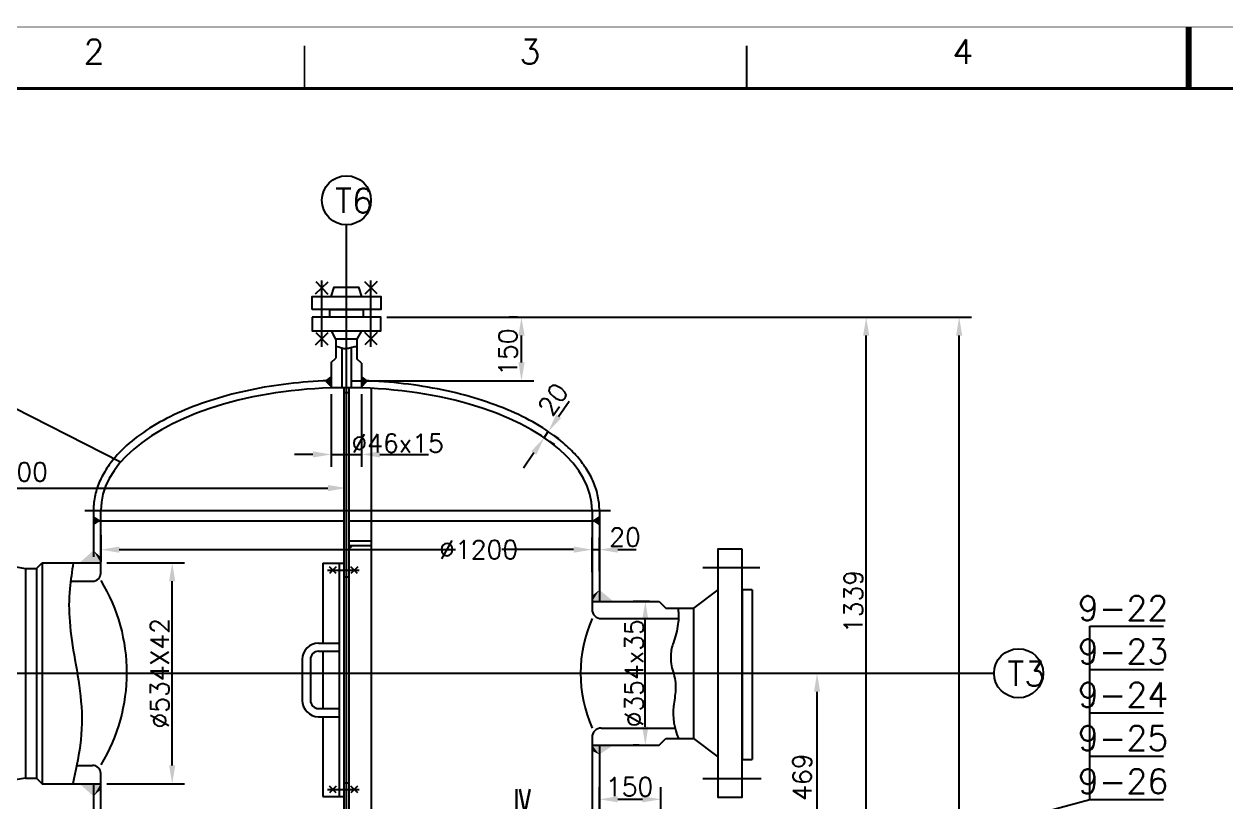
# Model space of a CAD drawing. Extents: x 49444 to 186345, y 41039 to 59803.
# Drawn here: x 51055 to 53991, y 57902 to 59803 of the extents above; entities that cross this region are included whole.
import ezdxf
from ezdxf.enums import TextEntityAlignment as Align

# ---------------------------------------------------------------- set-up
doc = ezdxf.new("R2010")
doc.units = 0
doc.header["$LTSCALE"] = 60
doc.header["$MEASUREMENT"] = 0
doc.header["$PDMODE"] = 3
doc.header["$PDSIZE"] = 0.001
doc.layers.get('0').update_dxf_attribs({"linetype": 'CONTINUOUS'})
doc.layers.get('DEFPOINTS').update_dxf_attribs({"linetype": 'CONTINUOUS'})
doc.styles.get("Standard").update_dxf_attribs({"font": 'txt.shx', "bigfont": 'hztxt.shx'})
doc.dimstyles.new('STANDARD$0', dxfattribs={"dimtxt": 3, "dimasz": 3, "dimexe": 2, "dimexo": 1, "dimgap": 0.5, "dimtad": 1, "dimdec": 0, "dimzin": 0, "dimdsep": 46, "dimtxsty": 'Standard', "dimcen": 1, "dimclrd": 256, "dimclre": 256, "dimclrt": 256, "dimadec": 0, "dimazin": 0, "dimtfac": 1.5, "dimtdec": 3, "dimtix": 1, "dimtmove": 0, "dimatfit": 2, "dimfxl": 0, "dimtolj": 1, "dimarcsym": 0})

# ---------------------------------------------------------------- blocks, each defined once
blk = doc.blocks.new('*D340')
at = {"lineweight": -2}
for p, q in [((50220.7, 58027.8), (50220.7, 58698.8)), ((51842.2, 58683.8), (51842.2, 58698.8)), ((50265.7, 58668.8), (51797.2, 58668.8))]:
    blk.add_line(p, q, dxfattribs=at)
for points in [[(50265.7, 58676.3), (50265.7, 58661.3), (50220.7, 58668.8)], [(51797.2, 58676.3), (51797.2, 58661.3), (51842.2, 58668.8)]]:
    blk.add_solid(points)
at = {"layer": 'DEFPOINTS', "color": 0}
for p in [(51842.2, 58668.8), (51842.2, 58668.8), (50220.7, 58012.8)]:
    blk.add_point(p, dxfattribs=at)
at = {"insert": (51035.8, 58708.3), "char_height": 45, "attachment_point": 5}
blk.add_mtext('\\A1;1800', dxfattribs=at)
blk = doc.blocks.new('*D339')
at = {"lineweight": -2}
for p, q in [((51257.2, 58485.9), (51446.6, 58485.9)), ((51416.6, 57991.1), (51416.6, 58440.9)), ((51257.2, 57946.1), (51446.6, 57946.1))]:
    blk.add_line(p, q, dxfattribs=at)
for points in [[(51409.1, 58440.9), (51424.1, 58440.9), (51416.6, 58485.9)], [(51409.1, 57991.1), (51424.1, 57991.1), (51416.6, 57946.1)]]:
    blk.add_solid(points)
at = {"layer": 'DEFPOINTS', "color": 0}
for p in [(51242.2, 58485.9), (51416.6, 58485.9), (51242.2, 57946.1)]:
    blk.add_point(p, dxfattribs=at)
at = {"insert": (51386.1, 58216.1), "char_height": 45, "attachment_point": 5, "rotation": 90}
blk.add_mtext('\\A1;%%c534X42', dxfattribs=at)
blk = doc.blocks.new('*D400')
at = {"lineweight": -2}
for p, q in [((52360.7, 58844.1), (52386, 58881.4)), ((52325.3, 58792), (52335.4, 58806.9)), ((52337.7, 58783.6), (52350.2, 58775.2)), ((52347.9, 58798.5), (52360.3, 58790.1)), ((52300.1, 58754.8), (52274.8, 58717.6))]:
    blk.add_line(p, q, dxfattribs=at)
for points in [[(52354.5, 58848.4), (52366.9, 58839.9), (52335.4, 58806.9)], [(52293.9, 58759), (52306.3, 58750.6), (52325.3, 58792)]]:
    blk.add_solid(points)
at = {"layer": 'DEFPOINTS', "color": 0}
for p in [(52325.3, 58792), (52335.4, 58806.9), (52335.4, 58806.9)]:
    blk.add_point(p, dxfattribs=at)
at = {"insert": (52347.2, 58885.8), "char_height": 45, "attachment_point": 5, "rotation": 55.8321}
blk.add_mtext('\\A1;20', dxfattribs=at)
blk = doc.blocks.new('*D396')
at = {"lineweight": -2}
for p, q in [((51242.2, 58553.3), (51242.2, 58488.3)), ((51287.2, 58518.3), (52108.7, 58518.3)), ((52397.3, 58518.3), (52221.9, 58518.3)), ((52442.3, 58532.5), (52442.3, 58488.3))]:
    blk.add_line(p, q, dxfattribs=at)
for points in [[(51287.2, 58525.8), (51287.2, 58510.8), (51242.2, 58518.3)], [(52397.3, 58525.8), (52397.3, 58510.8), (52442.3, 58518.3)]]:
    blk.add_solid(points)
at = {"layer": 'DEFPOINTS', "color": 0}
for p in [(51242.2, 58568.3), (52442.3, 58547.5), (52442.3, 58518.3)]:
    blk.add_point(p, dxfattribs=at)
at = {"insert": (52165.3, 58518.3), "char_height": 45, "attachment_point": 5}
blk.add_mtext('\\A1;%%c1200', dxfattribs=at)
blk = doc.blocks.new('*D399')
at = {"lineweight": -2}
for p, q in [((52442.2, 58463.3), (52442.2, 58548.3)), ((52460.2, 58466.1), (52460.2, 58548.3)), ((52397.2, 58518.3), (52352.2, 58518.3)), ((52442.2, 58518.3), (52460.2, 58518.3)), ((52505.2, 58518.3), (52550.2, 58518.3))]:
    blk.add_line(p, q, dxfattribs=at)
for points in [[(52397.2, 58525.8), (52397.2, 58510.8), (52442.2, 58518.3)], [(52505.2, 58525.8), (52505.2, 58510.8), (52460.2, 58518.3)]]:
    blk.add_solid(points)
at = {"layer": 'DEFPOINTS', "color": 0}
for p in [(52460.2, 58518.3), (52442.2, 58448.3), (52460.2, 58451.1)]:
    blk.add_point(p, dxfattribs=at)
at = {"insert": (52522.7, 58548.9), "char_height": 45, "attachment_point": 5}
blk.add_mtext('\\A1;20', dxfattribs=at)
blk = doc.blocks.new('*D398')
at = {"lineweight": -2}
for p, q in [((51805.3, 58898.5), (51805.3, 58721)), ((51879.1, 58898.5), (51879.1, 58721)), ((51760.3, 58751), (51715.3, 58751)), ((51805.3, 58751), (51879.1, 58751)), ((51924.1, 58751), (51969.1, 58751))]:
    blk.add_line(p, q, dxfattribs=at)
for points in [[(51760.3, 58758.5), (51760.3, 58743.5), (51805.3, 58751)], [(51924.1, 58758.5), (51924.1, 58743.5), (51879.1, 58751)]]:
    blk.add_solid(points)
at = {"layer": 'DEFPOINTS', "color": 0}
for p in [(51805.3, 58913.5), (51879.1, 58913.5), (51879.1, 58751)]:
    blk.add_point(p, dxfattribs=at)
at = {"insert": (51967.3, 58778.4), "char_height": 45, "attachment_point": 5}
blk.add_mtext('\\A1;%%c46x15', dxfattribs=at)
blk = doc.blocks.new('*D338')
at = {"lineweight": -2}
for p, q in [((52582.7, 58391.9), (52542.4, 58391.9)), ((52572.4, 58085.3), (52572.4, 58346.9)), ((52557.4, 58040.3), (52542.4, 58040.3))]:
    blk.add_line(p, q, dxfattribs=at)
for points in [[(52564.9, 58346.9), (52579.9, 58346.9), (52572.4, 58391.9)], [(52564.9, 58085.3), (52579.9, 58085.3), (52572.4, 58040.3)]]:
    blk.add_solid(points)
at = {"layer": 'DEFPOINTS', "color": 0}
for p in [(52572.4, 58391.9), (52597.7, 58391.9), (52572.4, 58040.3)]:
    blk.add_point(p, dxfattribs=at)
at = {"insert": (52545, 58216.1), "char_height": 45, "attachment_point": 5, "rotation": 90}
blk.add_mtext('\\A1;%%c354x35', dxfattribs=at)
blk = doc.blocks.new('*D388')
at = {"lineweight": -2}
for p, q in [((52899.4, 58216.1), (53021.9, 58216.1)), ((52991.9, 57784.1), (52991.9, 58171.1)), ((52457.2, 57739.1), (53021.9, 57739.1))]:
    blk.add_line(p, q, dxfattribs=at)
for points in [[(52984.4, 58171.1), (52999.4, 58171.1), (52991.9, 58216.1)], [(52984.4, 57784.1), (52999.4, 57784.1), (52991.9, 57739.1)]]:
    blk.add_solid(points)
at = {"layer": 'DEFPOINTS', "color": 0}
for p in [(52884.4, 58216.1), (52991.9, 58216.1), (52442.2, 57739.1)]:
    blk.add_point(p, dxfattribs=at)
at = {"insert": (52955.5, 57962.4), "char_height": 45, "attachment_point": 5, "rotation": 90}
blk.add_mtext('\\A1;469', dxfattribs=at)
blk = doc.blocks.new('*D337')
at = {"lineweight": -2}
for p, q in [((51941.2, 59086.6), (53369.1, 59086.6)), ((53339.1, 52216), (53339.1, 59041.6)), ((52541.4, 52171), (53369.1, 52171))]:
    blk.add_line(p, q, dxfattribs=at)
for points in [[(53331.6, 59041.6), (53346.6, 59041.6), (53339.1, 59086.6)], [(53331.6, 52216), (53346.6, 52216), (53339.1, 52171)]]:
    blk.add_solid(points)
at = {"layer": 'DEFPOINTS', "color": 0}
for p in [(51926.2, 59086.6), (53339.1, 59086.6), (52526.4, 52171)]:
    blk.add_point(p, dxfattribs=at)
at = {"insert": (53292.1, 55572.8), "char_height": 45, "attachment_point": 5, "rotation": 90}
blk.add_mtext('\\A1;6914', dxfattribs=at)
blk = doc.blocks.new('*D336')
at = {"lineweight": -2}
for p, q in [((53113.5, 59086.6), (53142, 59086.6)), ((53112, 57784.1), (53112, 59041.6)), ((52447.9, 57739.1), (53142, 57739.1))]:
    blk.add_line(p, q, dxfattribs=at)
for points in [[(53104.5, 59041.6), (53119.5, 59041.6), (53112, 59086.6)], [(53104.5, 57784.1), (53119.5, 57784.1), (53112, 57739.1)]]:
    blk.add_solid(points)
at = {"layer": 'DEFPOINTS', "color": 0}
for p in [(53098.5, 59086.6), (53112, 59086.6), (52432.9, 57739.1)]:
    blk.add_point(p, dxfattribs=at)
at = {"insert": (53080.8, 58391.4), "char_height": 45, "attachment_point": 5, "rotation": 90}
blk.add_mtext('\\A1;1339', dxfattribs=at)
blk = doc.blocks.new('*D397')
at = {"lineweight": -2}
for p, q in [((52260.1, 59086.6), (52239.9, 59086.6)), ((52269.9, 58975.8), (52269.9, 59041.6)), ((51857.2, 58930.8), (52299.9, 58930.8))]:
    blk.add_line(p, q, dxfattribs=at)
for points in [[(52262.4, 59041.6), (52277.4, 59041.6), (52269.9, 59086.6)], [(52262.4, 58975.8), (52277.4, 58975.8), (52269.9, 58930.8)]]:
    blk.add_solid(points)
at = {"layer": 'DEFPOINTS', "color": 0}
for p in [(52269.9, 59086.6), (52275.1, 59086.6), (51842.2, 58930.8)]:
    blk.add_point(p, dxfattribs=at)
at = {"insert": (52236.9, 59001.2), "char_height": 45, "attachment_point": 5, "rotation": 90}
blk.add_mtext('\\A1;150', dxfattribs=at)
blk = doc.blocks.new('*D386')
at = {"lineweight": -2}
for p, q in [((52460.2, 57804), (52460.2, 57938.1)), ((52610.2, 57738), (52610.2, 57938.1)), ((52505.2, 57908.1), (52565.2, 57908.1))]:
    blk.add_line(p, q, dxfattribs=at)
for points in [[(52505.2, 57915.6), (52505.2, 57900.6), (52460.2, 57908.1)], [(52565.2, 57915.6), (52565.2, 57900.6), (52610.2, 57908.1)]]:
    blk.add_solid(points)
at = {"layer": 'DEFPOINTS', "color": 0}
for p in [(52610.2, 57908.1), (52460.2, 57789), (52610.2, 57723)]:
    blk.add_point(p, dxfattribs=at)
at = {"insert": (52534, 57938.5), "char_height": 45, "attachment_point": 5}
blk.add_mtext('\\A1;150', dxfattribs=at)

msp = doc.modelspace()

# ---------------------------------------------------------------- linework, layer by layer
for p, q in [((51842.248547, 58589.093849), (51842.248547, 59312.124412)), ((51290.354296, 58731.793387), (50507.586764, 59131.496607)), ((51836.248557, 58914.078849), (51836.248557, 58589.093849)), ((51836.248557, 58902.113671), (51848.248557, 58902.113671)), ((51848.248557, 58914.078849), (51848.248557, 58589.093849)), ((51902.751181, 58912.564715), (51902.751181, 57739.093849)), ((51969.096926, 58750.99818), (52042.334076, 58750.99818)), ((51203.184966, 58614.093849), (52487.698157, 58614.093849)), ((51224.248557, 58614.093849), (51224.248557, 58500.593849)), ((51242.248547, 58461.093847), (51242.248557, 58614.093849)), ((52442.248557, 58614.093849), (52442.248557, 58372.389757)), ((52460.248557, 58614.093849), (52460.248557, 58391.889757)), ((51224.248557, 58589.093849), (51836.248557, 58589.093849)), ((51836.248557, 58589.093849), (51836.248557, 58463.415387)), ((51842.248547, 58463.415387), (51842.248547, 58589.093849)), ((51848.248557, 58589.093849), (51848.248557, 58461.622538)), ((51848.248557, 58589.093849), (52460.248557, 58589.093849)), ((51848.248547, 58539.489785), (51902.751181, 58539.489785)), ((51848.248547, 58528.762187), (51902.751181, 58528.762187)), ((51058.248557, 58472.093849), (51085.030789, 58472.093849)), ((51085.030789, 58472.093849), (51099.062369, 58486.093849)), ((51085.030789, 58472.093849), (51085.030789, 57960.093849)), ((51099.062369, 58486.093849), (51099.062369, 57946.093849)), ((51099.062369, 58486.093849), (51242.248549, 58486.093849)), ((51784.248547, 58484.961091), (51784.248547, 58289.970719)), ((51784.248547, 58484.961091), (51836.248547, 58484.961091)), ((51796.387421, 58467.930348), (51873.716441, 58467.930348)), ((51824.248547, 58484.961091), (51824.248547, 57914.980032)), ((51836.248557, 58475.273547), (51836.248557, 57910.954566)), ((51842.248547, 57910.954566), (51842.248547, 58475.273547)), ((51848.248557, 58475.273547), (51848.248557, 57910.954566)), ((51168.580512, 58441.093849), (51222.248547, 58441.093849)), ((51836.248547, 58451.627758), (51848.248547, 58451.627758)), ((53658.550525, 57907.985331), (53658.550525, 58331.237194)), ((53658.550525, 58331.237194), (53838.550525, 58331.237194)), ((51774.248547, 58289.970719), (51824.248547, 58289.970719)), ((51774.248547, 58269.970719), (51824.248547, 58269.970719)), ((51784.248547, 58269.970719), (51784.248547, 58129.970719)), ((51734.248547, 58249.970719), (51734.248547, 58149.970719)), ((51754.248547, 58249.970719), (51754.248547, 58149.970719)), ((53658.550525, 58225.424228), (53838.550525, 58225.424228)), ((50424.030047, 58216.093849), (53424.308927, 58216.093849)), ((51774.248547, 58129.970719), (51824.248547, 58129.970719)), ((51774.248547, 58109.970719), (51824.248547, 58109.970719)), ((51784.248547, 58109.970719), (51784.248547, 57914.980032)), ((53658.550525, 58119.611262), (53838.550525, 58119.611262)), ((52442.248557, 58059.797947), (52442.248557, 57734.093849)), ((52460.248557, 58040.297947), (52460.248557, 57803.593849)), ((51183.493701, 57991.093849), (51222.248547, 57991.093849)), ((53658.550525, 58013.798297), (53838.550525, 58013.798297)), ((51242.248537, 57734.093849), (51242.248547, 57971.09385)), ((51058.248557, 57960.093849), (51085.030789, 57960.093849)), ((51085.030789, 57960.093849), (51099.062369, 57946.093849)), ((51099.062369, 57946.093849), (51242.248554, 57946.093849)), ((51224.248557, 57946.093849), (51224.248557, 57432.34877)), ((51796.387421, 57932.010776), (51873.716441, 57932.010776)), ((51836.248547, 57948.313365), (51848.248547, 57948.313365)), ((51784.248547, 57914.980032), (51836.248547, 57914.980032)), ((51836.248557, 57910.954566), (51836.248557, 57719.093849)), ((51842.248547, 55883.62746), (51842.248547, 57910.954566)), ((51848.248557, 57910.954566), (51848.248557, 57719.093849)), ((52660.133007, 57639.038197), (53658.550525, 57907.985331)), ((53658.550525, 57907.985331), (53838.550525, 57907.985331))]:
    msp.add_line(p, q)
at = {"color": 0, "linetype": 'ByBlock'}
msp.add_line((52557.418622, 58040.287309), (52542.418622, 58040.287309), dxfattribs=at)
at = {"const_width": 1.5}
msp.add_lwpolyline([(49444.887312, 59795.513976), (49444.887312, 47180.513976), (58354.887312, 47180.513976), (58354.887312, 59795.513976), (49444.887312, 59795.513976, 1.9635677679)], format="xyb", dxfattribs=at)
for points, const_width in [([(53899.887312, 59645.513976), (53899.887312, 59795.513976)], 15), ([(51739.887312, 59645.513976), (51739.887312, 59750.513976)], 4.5), ([(52819.887312, 59645.513976), (52819.887312, 59750.513976)], 4.5), ([(49819.887312, 59645.513976), (49819.887312, 47330.513976), (58204.887312, 47330.513976), (58204.887312, 59645.513976), (49819.887312, 59645.513976)], 7.5)]:
    msp.add_lwpolyline(points, dxfattribs=dict(const_width=const_width))
for points in [[(51767.060501, 59143.445004), (51797.560721, 59173.001214)], [(51767.532506, 59173.473219), (51797.088716, 59142.972999)], [(51782.310605, 59013.831736), (51782.310605, 59175.822368)], [(51917.436626, 59143.445004), (51886.936406, 59173.001214)], [(51916.964621, 59173.473219), (51887.408411, 59142.972999)], [(51902.18651, 59013.831736), (51902.18651, 59175.822368)], [(51805.107206, 59137.140054), (51812.462171, 59159.450664), (51871.913861, 59159.450664), (51879.268826, 59137.140054)], [(51801.389036, 59086.591494), (51801.389036, 59104.910724), (51882.986996, 59104.910724), (51882.986996, 59086.591494)], [(51767.060501, 59019.139434), (51797.560721, 59048.695659)], [(51767.532506, 59049.167649), (51797.088716, 59018.667444)], [(51878.859761, 59053.382949), (51867.675086, 59033.134614), (51816.700931, 59033.134614), (51805.637261, 59053.382949)], [(51917.436626, 59019.139434), (51886.936406, 59048.695659)], [(51916.964621, 59049.167649), (51887.408411, 59018.667444)], [(51816.700931, 59033.134614), (51816.700931, 58986.110109)], [(51867.675086, 59033.134614), (51867.675086, 58984.072584)], [(51830.779091, 59010.940434), (51830.779091, 58914.037749)], [(51853.596926, 59011.874814), (51853.596926, 58914.038919)], [(51805.279091, 58975.432704), (51816.700931, 58986.110109)], [(51805.279091, 58975.432704), (51805.279091, 58913.510844)], [(51879.096926, 58973.838729), (51867.675086, 58984.516149)], [(51879.096926, 58973.838729), (51879.096926, 58913.514669)], [(50959.248557, 58489.093849), (51058.248557, 58472.093849), (51058.248557, 57960.093849), (50959.248557, 57943.093849)], [(51817.30121, 58476.070639), (51800.797204, 58459.790057)], [(51817.189498, 58459.678345), (51800.908916, 58476.182351)], [(51869.770255, 58476.070639), (51853.266248, 58459.790057)], [(51869.658542, 58459.678345), (51853.377961, 58476.182351)], [(52851.74066, 58474.087393), (52712.998115, 58474.087393)], [(52749.579627, 58420.088752), (52689.816537, 58375.389757), (52689.816537, 58056.797947), (52749.579627, 58012.098952)], [(52833.207777, 58419.745912), (52809.091422, 58419.745912), (52809.091422, 58005.756262), (52833.207777, 58005.756262)], [(52833.207777, 58419.745912), (52833.207777, 58005.756262)], [(52442.248557, 58391.889757), (52606.143807, 58391.889757)], [(52606.143807, 58391.889757), (52622.661597, 58375.389757)], [(52622.661597, 58375.389757), (52689.816537, 58375.389757)], [(52464.748557, 58349.889757), (52653.496092, 58349.889757)], [(52464.748557, 58082.297947), (52644.895272, 58082.297947)], [(52606.143807, 58040.297947), (52622.661597, 58056.797947)], [(52622.661597, 58056.797947), (52689.816537, 58056.797947)], [(52442.248557, 58040.297947), (52606.143807, 58040.297947)], [(51817.30121, 57923.870485), (51800.797204, 57940.151066)], [(51817.189498, 57940.262779), (51800.908916, 57923.758772)], [(51869.770255, 57923.870485), (51853.266248, 57940.151066)], [(51869.658542, 57940.262779), (51853.377961, 57923.758772)], [(52854.664521, 57958.100293), (52712.998115, 57958.100293)], [(52855.180659, 57958.100293), (52809.208382, 57958.100293)]]:
    msp.add_lwpolyline(points)
for points in [[(51758.190116, 59104.910724), (51758.190116, 59137.140054), (51926.185916, 59137.140054), (51926.185916, 59104.910724)], [(51758.190116, 59086.591494), (51758.190116, 59053.382949), (51926.185916, 59053.382949), (51926.185916, 59086.591494)], [(52809.091422, 58519.877809), (52749.579627, 58519.877809), (52749.579627, 57913.101427), (52809.091422, 57913.101427)]]:
    msp.add_lwpolyline(points, close=True)
for points in [[(51867.675082, 59014.096976, 0.0278642142), (51862.140298, 59013.629431, 0.0466953254), (51849.494984, 59010.624418, -0.0734135335), (51841.335458, 59009.139046, -0.0965903446), (51831.315128, 59010.746641, 0.0639054704), (51816.437188, 59014.136552, 0.0610899421)], [(51174.976678, 58486.093849, 0.0156792701), (51166.583282, 58422.983171, 0.0478028913), (51166.153885, 58342.420473, 0.0239528811), (51179.048033, 58249.646418, -0.0217906879), (51193.660799, 58147.739093, -0.0593701084), (51191.530168, 58039.89282, -0.0240068286), (51173.844668, 57946.093849)], [(51242.248537, 58442.491734, -0.2798869176), (51242.248537, 57992.491734, -3.91746)], [(52442.248557, 58372.389757, 0.414214), (52464.748557, 58349.889757, 4.712389)], [(52652.239384, 58375.389757, -0.0015258206), (52652.465351, 58373.699418, -0.0684652147), (52652.207115, 58336.137289, -0.0514130611), (52640.912828, 58291.217739, 0.0752256068), (52634.639254, 58260.092598, 0.0910934223), (52640.072549, 58219.469235, -0.0853989349), (52646.351191, 58176.24845, -0.0238574869), (52641.010484, 58135.327283, 0.1248001539), (52653.386564, 58056.797947, 6.1737958529)], [(52442.248557, 58349.889757, 0.2098667883), (52442.248557, 58082.297947, 3.91746)], [(52464.748557, 58082.297947, 0.414214), (52442.248557, 58059.797947, 3.141593)]]:
    msp.add_lwpolyline(points, format="xyb")
for centre in [(51842.248547, 59372.124412), (53484.308927, 58216.093849)]:
    msp.add_circle(centre, 60)
for centre, radius, start, end in [((51222.248547, 58461.093849), 20, 270, 359.999995066), ((51774.248547, 58249.970719), 40, 90, 180), ((51774.248547, 58249.970719), 20, 90, 180), ((51774.248547, 58149.970719), 40, 180, 270), ((51774.248547, 58149.970719), 20, 180, 270), ((51222.248547, 57971.093849), 20, 0.000001944, 90)]:
    msp.add_arc(centre, radius, start, end)
msp.add_ellipse((51842.248557, 58614.093849), major_axis=(-600, 0), ratio=0.5, start_param=3.1415926536, end_param=6.2831853072)
for points, knots in [([(51805.279091, 58931.532079), (51798.781308, 58931.334594), (51792.289648, 58931.085008), (51753.050629, 58929.258929), (51720.533603, 58926.40463), (51656.799738, 58918.103017), (51625.58365, 58912.655897), (51565.237443, 58899.294114), (51536.107992, 58891.379802), (51480.662732, 58873.259613), (51454.347381, 58863.05429), (51405.182373, 58840.565123), (51382.332648, 58828.281994), (51340.667889, 58801.867902), (51321.851623, 58787.73723), (51288.756457, 58757.857843), (51274.475054, 58742.106636), (51254.794704, 58714.61531), (51248.018901, 58703.249239), (51236.907074, 58680.015541), (51232.572477, 58668.146944), (51226.49308, 58644.09597), (51224.750462, 58631.914565), (51224.27985, 58617.837885), (51224.248557, 58615.965867), (51224.248557, 58614.093849)], [4.7731302979, 4.7731302979, 4.7731302979, 4.7731302979, 4.8051962305, 4.8051962305, 4.9672334602, 4.9672334602, 5.1292706899, 5.1292706899, 5.2913079197, 5.2913079197, 5.4533451494, 5.4533451494, 5.6153823791, 5.6153823791, 5.7774196088, 5.7774196088, 5.9394568385, 5.9394568385, 6.0484615132, 6.0484615132, 6.157466188, 6.157466188, 6.2664708627, 6.2664708627, 6.2831853072, 6.2831853072, 6.2831853072, 6.2831853072]), ([(52460.248526, 58614.093849), (52460.248158, 58625.464543), (52459.090517, 58636.834415), (52454.380072, 58659.953112), (52450.704335, 58671.688287), (52440.963352, 58694.710808), (52434.8997, 58705.998763), (52420.538908, 58728.002272), (52412.242154, 58738.718947), (52393.563341, 58759.499025), (52383.181029, 58769.563102), (52354.624385, 58793.96904), (52335.188927, 58807.845216), (52292.363229, 58833.716796), (52268.971972, 58845.71176), (52218.813397, 58867.591962), (52192.046121, 58877.476496), (52135.798447, 58894.926747), (52106.318551, 58902.491941), (52045.382627, 58915.133798), (52013.927284, 58920.210134), (51949.832817, 58927.756631), (51917.194451, 58930.226617), (51882.61751, 58931.425414), (51880.857442, 58931.482588), (51879.096926, 58931.535933)], [3.1415926785, 3.1415926785, 3.1415926785, 3.1415926785, 3.2431176224, 3.2431176224, 3.3500721224, 3.3500721224, 3.4570266225, 3.4570266225, 3.5639811225, 3.5639811225, 3.6709356225, 3.6709356225, 3.8329728522, 3.8329728522, 3.9950100819, 3.9950100819, 4.1570473116, 4.1570473116, 4.3190845414, 4.3190845414, 4.4811217711, 4.4811217711, 4.6431590008, 4.6431590008, 4.6518468801, 4.6518468801, 4.6518468801, 4.6518468801])]:
    msp.add_open_spline(points, degree=3, knots=knots)
for p in [(51842.18801, 59102.510782), (51842.18801, 59088.991426), (52629.400834, 58216.093843), (52798.502522, 58216.093843)]:
    msp.add_point(p)
at = {"color": 0, "linetype": 'ByBlock'}
for p in [(51842.248557, 59035.585967), (51830.779092, 58914.037744), (51853.596927, 58914.038922), (51853.596927, 58914.038922), (51879.096927, 58913.514665), (52442.248563, 58443.662098)]:
    msp.add_point(p, dxfattribs=at)
for points in [[(51805.400168, 58913.514669), (51788.799141, 58930.918769), (51805.400168, 58943.676699)], [(51879.096926, 58913.514669), (51895.697953, 58930.918769), (51879.096926, 58943.676699)], [(51242.248557, 58589.093849), (51224.248557, 58600.980019), (51224.248557, 58577.46073)], [(52442.248557, 58589.093849), (52460.248557, 58600.980019), (52460.248557, 58577.46073)], [(51848.248547, 58528.762187), (51860.282962, 58528.762187), (51848.248547, 58517.395246)], [(51224.248557, 58516.564571), (51242.248554, 58485.88962), (51190.024508, 58485.88962)], [(51242.248554, 58499.694873), (51224.248557, 58516.564571), (51242.248554, 58485.88962)], [(52442.248563, 58405.695007), (52460.248557, 58419.879031), (52442.248563, 58391.889754)], [(52460.248557, 58419.879031), (52442.248563, 58391.889754), (52494.472609, 58391.889754)], [(52442.248563, 58391.889754), (52442.248563, 58391.889754), (52466.248563, 58391.889754)], [(52442.248563, 58026.492691), (52460.248557, 58017.580082), (52442.248563, 58040.297944)], [(52442.248563, 58040.297944), (52442.248563, 58040.297944), (52466.248563, 58040.297944)], [(52460.248557, 58017.580082), (52442.248563, 58040.297944), (52494.472609, 58040.297944)], [(51224.248557, 57915.623128), (51242.248554, 57946.298079), (51190.024508, 57946.298079)], [(51242.248554, 57932.492825), (51224.248557, 57915.623128), (51242.248554, 57946.298079)]]:
    msp.add_solid(points)

# ---------------------------------------------------------------- texts
for s, p in [('2', (51199.887312, 59705.513976)), ('3', (52264.887312, 59705.513976)), ('4', (53322.387312, 59705.513976)), ('T6', (51814.63198, 59341.173109)), ('T3', (53456.69236, 58185.142546))]:
    msp.add_text(s, height=60).set_placement(p)
for s, p in [('9-22', (53739.46959, 58345.197912)), ('9-23', (53739.46959, 58239.384946)), ('9-24', (53739.46959, 58133.57198)), ('9-25', (53739.46959, 58027.759014)), ('9-26', (53739.46959, 57921.946049))]:
    msp.add_text(s, height=60).set_placement(p, align=Align.CENTER)
at = {"width": 0.6}
msp.add_text('IV', height=60, dxfattribs=at).set_placement((52271.861932, 57873.097533), align=Align.CENTER)

# ---------------------------------------------------------------- dimensions: what is measured, and where the dimension line sits
for base, p1, p2, angle, text, override, picture, middle, dimtype in [((52269.907122, 59086.591494), (51842.248547, 58930.798646), (52275.052984, 59086.591494), 90, '150', {"dimscale": 15, "dimgap": 0.1, "dimcen": 3, "dimtdec": 5, "dimtmove": 2, "dimatfit": 3}, '*D397', (52236.948789, 59001.218669), 160), ((53339.120594, 59086.591494), (52526.368222, 52170.996788), (51926.185916, 59086.591494), 90, '6914', {"dimscale": 15, "dimgap": 0.1, "dimdec": 5, "dimcen": 3, "dimtdec": 5, "dimtmove": 2, "dimatfit": 3}, '*D337', (53292.071184, 55572.751393), 160), ((53112.042786, 59086.591494), (52432.850496, 57739.093849), (53098.549058, 59086.591494), 90, '1339', {"dimscale": 15, "dimgap": 0.1, "dimdec": 5, "dimcen": 3, "dimtdec": 5, "dimtmove": 2, "dimatfit": 3}, '*D336', (53080.791738, 58391.352658), 160), ((52335.441045, 58806.912654), (52325.331983, 58792.01968), (52335.441045, 58806.912654), 55.832100348, '20', {"dimscale": 15, "dimgap": 0.1, "dimcen": 3, "dimtdec": 2, "dimtmove": 2, "dimatfit": 3}, '*D400', (52347.1943, 58885.78113), 161), ((51416.554144, 58485.88962), (51242.248554, 57946.093849), (51242.248554, 58485.88962), 90, '%%c534X42', {"dimscale": 15, "dimgap": 0.1, "dimcen": 3, "dimtdec": 0, "dimtmove": 2, "dimatfit": 3}, '*D339', (51386.107548, 58216.093849), 160), ((52991.877804, 58216.093849), (52442.248557, 57739.093849), (52884.414832, 58216.093849), 90, '469', {"dimscale": 15, "dimgap": 0.1, "dimcen": 3, "dimtdec": 0, "dimtmove": 2, "dimatfit": 3}, '*D388', (52955.496396, 57962.420312), 160)]:
    dim = msp.add_linear_dim(base=base, p1=p1, p2=p2, angle=angle, text=text, dimstyle='STANDARD$0', override=override)
    dim.commit()
    dim.dimension.update_dxf_attribs({"geometry": picture, "text_midpoint": middle, "dimtype": dimtype})
for base, p1, p2, text, override, picture, middle in [((51879.096926, 58750.99818), (51805.279091, 58913.510844), (51879.096926, 58913.514669), '%%c46x15', {"dimscale": 15, "dimgap": 0.1, "dimcen": 3, "dimtdec": 0, "dimtmove": 2, "dimatfit": 3}, '*D398', (51967.26464, 58778.37318)), ((51842.248547, 58668.843496), (50220.696714, 58012.760516), (51842.248547, 58668.843496), '1800', {"dimscale": 15, "dimgap": 0.1, "dimcen": 3, "dimtdec": 0, "dimtmove": 2, "dimatfit": 3}, '*D340', (51035.764078, 58708.337757)), ((52460.248557, 58518.263632), (52442.248557, 58448.329529), (52460.248557, 58451.077761), '20', {"dimscale": 15, "dimgap": 0.1, "dimcen": 3, "dimtdec": 2, "dimtmove": 2, "dimatfit": 3}, '*D399', (52522.748604, 58548.850819)), ((52442.250252, 58518.263632), (51242.248553, 58568.263632), (52442.250252, 58547.451428), '%%c1200', {"dimscale": 15, "dimgap": 0.1, "dimcen": 3, "dimtdec": 2, "dimtmove": 2, "dimatfit": 3}, '*D396', (52165.324924, 58518.263632)), ((52610.248557, 57908.099488), (52460.248557, 57789.029991), (52610.248557, 57723.036097), '150', {"dimscale": 15, "dimgap": 0.1, "dimcen": 3, "dimtdec": 0, "dimtmove": 2, "dimatfit": 3}, '*D386', (52534.014183, 57938.49794))]:
    dim = msp.add_linear_dim(base=base, p1=p1, p2=p2, text=text, dimstyle='STANDARD$0', override=override)
    dim.commit()
    dim.dimension.update_dxf_attribs({"geometry": picture, "text_midpoint": middle, "dimtype": 160})
dim = msp.add_linear_dim(base=(52572.387168, 58391.889757), p1=(52572.387168, 58040.287309), p2=(52597.723342, 58391.889757), angle=90, text='%%c354x35', dimstyle='STANDARD$0', override={"dimscale": 15, "dimgap": 0.1, "dimcen": 3, "dimtdec": 0, "dimtmove": 2, "dimatfit": 3})
dim.commit()
dim.dimension.update_dxf_attribs({"geometry": '*D338', "text_midpoint": (52545.012168, 58216.088533)})

doc.saveas('drawing.dxf')
